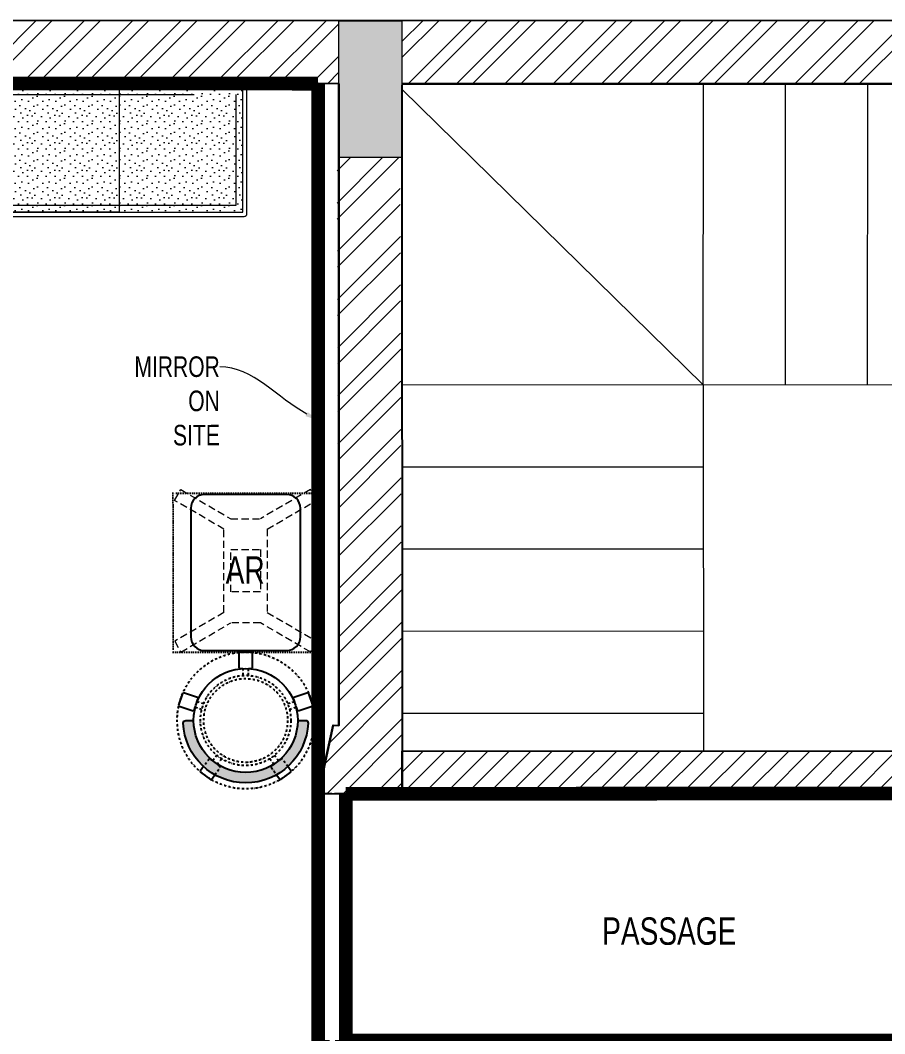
# Model space of a CAD drawing. Header units: feet. Extents: x 9100201 to 9130972, y -7060626 to -7048050.
# Drawn here: x 9112979 to 9116136, y -7051758 to -7048056 of the extents above; entities that cross this region are included whole.
import ezdxf
from ezdxf import colors
from ezdxf.entities.mleader import LeaderData, LeaderLine
from ezdxf.math import Vec2, Vec3

# ---------------------------------------------------------------- set-up
doc = ezdxf.new("R2010")
doc.units = ezdxf.units.FT
doc.header["$LTSCALE"] = 33
doc.header["$MEASUREMENT"] = 0
for name, pattern in [('a_p6_plan_L18$0$HIDDEN', [0.375, 0.25, -0.125]), ('ACAD_ISO03W100', [30, 12, -18]), ('DASHDOT2', [0.5, 0.25, -0.125, 0, -0.125]), ('DASHED', [0.75, 0.5, -0.25]), ('DOT', [0.25, 0, -0.25]), ('HIDDEN2', [4.7624999999999975, 3.174999999999998, -1.587499999999999])]:
    doc.linetypes.add(name, pattern=pattern)
for name, color, linetype, lineweight in [('A-COL', 243, 'Continuous', 9), ('A-STAIR', 6, 'Continuous', 5), ('column hatch', 5, 'Continuous', 0), ('HATCH', 9, 'Continuous', 9), ('LENS-DIM', 252, 'Continuous', 5), ('LENS-HATCH', 251, 'Continuous', 5), ('LENS-PARTITION', 21, 'Continuous', 25), ('LENS-TEXT', 31, 'Continuous', 5), ('LENS_CURTAIN', 5, 'a_p6_plan_L18$0$HIDDEN', 9), ('LK-FF&E FLOOR', 1, 'Continuous', 9), ('LK-FLUTTED FINISH', 20, 'Continuous', 30), ('LK-MIRROR', 133, 'Continuous', 13), ('LK-TILES FINISH', 251, 'Continuous', 5), ('LN-ELEVATION-1', 81, 'Continuous', 25), ('LN-ELEVATION-2', 103, 'Continuous', 20), ('LN-ELEVATION-4', 145, 'Continuous', 13), ('LN-ELEVATION-5', 167, 'Continuous', 5), ('LN-HATCH', 251, 'Continuous', 0), ('WALL', 7, 'Continuous', 30)]:
    doc.layers.add(name, color=color, linetype=linetype, lineweight=lineweight)
doc.layers.add('A-WALL', color=1, linetype='Continuous')
doc.styles.add('LK TXT', font='GILC____.TTF', dxfattribs={"height": 100})
doc.styles.get("Standard").update_dxf_attribs({"font": 'GILC____.TTF'})
pattern_1 = [(225, (-11307537.07698906, 5495392.02892255), (88.29995930067012, -88.29995930067015), []), (225, (-11307595.94362849, 5495392.02892255), (88.29995930067012, -88.29995930067015), [])]

# ---------------------------------------------------------------- blocks, each defined once
blk = doc.blocks.new('AR')
at = {"layer": 'LN-ELEVATION-2', "linetype": 'DOT', "lineweight": 25}
blk.add_lwpolyline([(0, 13.41378593863919), (530, 13.41378593863919), (530, 593.4137859386392), (0, 593.4137859386392)], close=True, dxfattribs=at)
at = {"layer": 'LN-ELEVATION-2', "lineweight": 25}
blk.add_lwpolyline([(465, 68.22063546301797), (465, 538.2206354630179, 0.4142135623730951), (415, 588.2206354630177), (115, 588.2206354630177, 0.4142135623730951), (65, 538.2206354630179), (65, 68.22063546301797, 0.4142135623730951), (115, 18.22063546301797), (415, 18.22063546301797, 0.4142135623730951)], format="xyb", close=True, dxfattribs=at)
at = {"layer": 'LN-ELEVATION-4', "linetype": 'HIDDEN2', "ltscale": 0.25}
for points in [[(185.8456009030342, 448.8780772723258), (5.888936847448348, 554.0078910568263), (28.48512306064368, 593.350836840691), (211.0874861851335, 486.6754184374586)], [(344.154399111867, 448.8780772762837), (524.1110631600021, 554.0078910947777), (501.5148769393563, 593.3508368753828), (318.9125138223171, 486.6754184374586)], [(211.0874861851335, 486.6754184376913), (318.9125138223171, 486.6754184376913)], [(185.8456009030342, 144.472759603057), (185.8456009030342, 448.8780772723258)], [(344.154399111867, 448.8780772762837), (344.154399111867, 144.4727595990989)], [(185.8456009030342, 144.472759603057), (5.888936847448348, 39.34294581855647), (28.48512306064368, 3.46917659e-08), (211.0874861851335, 106.6754184379242)], [(344.154399111867, 144.4727595990989), (524.1110631600021, 39.34294578060508), (501.5148769393563, 0), (318.9125138223171, 106.6754184379242)], [(318.9125138223171, 106.6754184376914), (211.0874861851335, 106.6754184376914)]]:
    blk.add_lwpolyline(points, dxfattribs=at)
blk.add_lwpolyline([(210.8456009030342, 373.9866790841333), (319.154399111867, 373.9866790841333), (319.154399111867, 219.3641577917151), (210.8456009030342, 219.3641577917151)], close=True, dxfattribs=at)
blk = doc.blocks.new('DR STOOL')
at = {"layer": 'HATCH'}
h = blk.add_hatch(dxfattribs=at)
h.set_pattern_fill('ANSI36', color=250, angle=-90.00000000000001)
h.set_pattern_definition([(315, (-227.8099174643867, 917.3997257252777), (6.173926083235043, -1.683798022700468), [7.9375, -1.587499999999999, 0, -1.587499999999999])])
edge = h.paths.add_edge_path()
edge.add_line((-190.0000000041909, 4.511094e-10), (-218.6899174675346, 4.511094e-10))
edge.add_arc((-218.6899174670689, 9.120000000388245), 9.119999999940092, 177.6119845363388, 269.9999999996136, ccw=False)
edge.add_arc((-1.8626451e-09, 3.565219e-10), 228.000000002257, 2.3880154632688004, 177.6119845367313, ccw=False)
edge.add_arc((218.6899174633436, 9.120000000497384), 9.120000000051716, -90.00000000034493, 2.3880154629299, ccw=False)
edge.add_line((218.6899174633436, 4.511094e-10), (190, 4.511094e-10))
edge.add_arc((-1.8626451e-09, 4.511094e-10), 190.000000001979, -1.27e-14, 180)
at = {"layer": 'LN-ELEVATION-1', "color": 1, "ltscale": 100}
for p, q in [((-165.2704676063731, 189.0243927398114), (-165.9069543029182, 185.0820035930228)), ((-165.9069543029182, 185.0820035930228), (-153.8003208162263, 168.3135803133482)), ((-128.6221585394814, 215.4841044476634), (-165.2704676063731, 189.0243927398114)), ((-124.7228340068832, 214.8545704018979), (-128.6221585394814, 215.4841044476634)), ((-112.6981821293011, 198.1996966340157), (-124.7228340068832, 214.8545704018979)), ((124.7553772013634, 214.9803744515593), (112.5488144652918, 198.2845540212292)), ((128.7014972954057, 215.5933048763618), (124.7553772013634, 214.9803744515593)), ((128.7014972954057, 215.5933048763618), (124.7553772013634, 214.9803744515593)), ((165.1911288509145, 188.915192311113), (128.7014972954057, 215.5933048763618)), ((165.1911288509145, 188.915192311113), (128.7014972954057, 215.5933048763618)), ((165.7973639420234, 185.0121775862135), (165.1911288509145, 188.915192311113)), ((165.7973639420234, 185.0121775862135), (165.1911288509145, 188.915192311113)), ((153.6734594982117, 168.4294150282658), (165.7973639420234, 185.0121775862135)), ((-191.2928382232785, -35.45407700946089), (-242.9550312487409, -52.24013893969095)), ((-187.9259491492994, -37.1695928365807), (-191.2928382232785, -35.45407700946089)), ((188.0651108901948, -36.96233201187715), (184.0504167033359, -49.19388854173303)), ((191.3981811110861, -35.27656588272658), (188.0651108901948, -36.96233201187715)), ((243.0100176925771, -52.21682526778022), (191.3981811110861, -35.27656588272658)), ((-242.9550312487409, -52.24013893969095), (-244.7482102331705, -55.75945052818861)), ((-244.7482102331705, -55.75945052818861), (-230.7800458371639, -98.74904560100549)), ((-184.1424400564283, -48.81403796559607), (-187.9259491492994, -37.1695928365807)), ((-173.8639617776498, -80.4479453730819), (-177.8421125086024, -68.2044548037811)), ((177.6922140880488, -68.56540505095472), (173.8739495249465, -80.1985000452405)), ((230.715890809428, -98.7280946081737), (244.8123673382215, -55.78040257930116)), ((244.8123673382215, -55.78040257930116), (243.0100176925771, -52.21682526778022)), ((-230.7800458371639, -98.74904560100549), (-227.2218665438704, -100.5620286722478)), ((-227.2218665438704, -100.5620286722478), (-175.5596735184081, -83.7759667420105)), ((-175.5596735184081, -83.7759667420105), (-173.8639617776498, -80.4479453730819)), ((173.8739495249465, -80.1985000452405), (175.5794035866856, -83.5704969359358)), ((175.5794035866856, -83.5704969359358), (227.1912401677109, -100.5107563209894)), ((227.1912401677109, -100.5107563209894), (230.715890809428, -98.7280946081737)), ((-22.72193054761737, -190.2142363802995), (-25.39390889601782, -192.886214728569)), ((-25.39390889601782, -192.886214728569), (-25.39390889601782, -247.2070584567482)), ((-10.47823652112856, -190.2142363802995), (-22.72193054761737, -190.2142363802995)), ((22.78362171910703, -190.2142363802995), (9.910054048988968, -190.2142363802995)), ((25.42475448176265, -192.8553691428751), (22.78362171910703, -190.2142363802995)), ((25.42475448176265, -247.1762128710543), (25.42475448176265, -192.8553691428751)), ((-25.39390889601782, -247.2070584567482), (-22.60096735274419, -250)), ((-22.60096735274419, -250), (22.60096735274419, -250)), ((22.60096735274419, -250), (25.42475448176265, -247.1762128710543))]:
    blk.add_line(p, q, dxfattribs=at)
at = {"layer": 'LN-ELEVATION-1', "linetype": 'DASHDOT2'}
for p, q in [((-92.92521573789418, 170.8129362839827), (-112.6981821293011, 198.1996966340157)), ((112.5488144652918, 198.2845540212292), (92.69529851106927, 171.1294289919315)), ((-153.8003208162263, 168.3135803133482), (-134.1093360339291, 141.0403694751003)), ((-103.4542870586738, 159.9154408004979), (-93.52748446213081, 167.0824927485227)), ((-88.15393704269081, 139.4771787207864), (-103.4542870586738, 159.9154408004979)), ((-93.52748446213081, 167.0824927485227), (-92.92521573789418, 170.8129362839827)), ((103.6608748426661, 159.8406005539291), (88.19885099539533, 139.4487815762331)), ((92.69529851106927, 171.1294289919315), (93.26858203159645, 167.4385604566923)), ((93.26858203159645, 167.4385604566923), (103.6608748426661, 159.8406005539291)), ((133.7372852512635, 141.1612321265929), (153.6734594982117, 168.4294150282658)), ((-134.1093360339291, 141.0403694751003), (-130.4219571123831, 140.4450534014686)), ((-130.4219571123831, 140.4450534014686), (-119.9844727469608, 147.9808124662595)), ((-119.9844727469608, 147.9808124662595), (-105.3687285655178, 126.9741353208374)), ((105.4096150295809, 126.94019481352), (120.1194891873747, 147.8074627162714)), ((120.1194891873747, 147.8074627162714), (130.0033113472163, 140.5812532722048)), ((130.0033113472163, 140.5812532722048), (133.7372852512635, 141.1612321265929)), ((-159.954806596972, -40.49024384317454), (-184.1424400564283, -48.81403796559607)), ((-177.8421125086024, -68.2044548037811), (-153.4148110738024, -60.73628028803068)), ((153.3006618716754, -61.02382378749462), (177.6922140880488, -68.56540505095472)), ((184.0504167033359, -49.19388854173303), (159.8786162491887, -40.79004861696012)), ((-10.92024635523557, -164.6382343793375), (-10.47823652112856, -190.2142363802995)), ((9.910054048988968, -190.2142363802995), (10.35584833659231, -164.674698740353))]:
    blk.add_line(p, q, dxfattribs=at)
at = {"layer": 'LN-ELEVATION-1', "color": 1, "ltscale": 100}
blk.add_lwpolyline([(-190.0000000023283, 0), (-218.6899174656719, 0, -0.4264743413925903), (-227.8019973598421, 9.5, -0.959166304662544), (227.8019973593764, 9.5, -0.4264743413925903), (218.6899174647406, 0), (190.0000000013969, 0)], format="xyb", dxfattribs=at)
at = {"layer": 'LN-ELEVATION-1', "linetype": 'DASHDOT2'}
for radius in [250, 165, 153]:
    blk.add_circle((0, 0), radius, dxfattribs=at)
at = {"layer": 'LN-ELEVATION-1', "color": 1, "ltscale": 100}
blk.add_circle((0, 0), 190, dxfattribs=at)
blk = doc.blocks.new('A$C79009803')
at = {"layer": 'column hatch'}
h = blk.add_hatch(color=8, dxfattribs=at)
h.dxf.hatch_style = 1
h.paths.add_polyline_path([(11711.09510586411, -1078.51834539324), (11481.02718005329, -1078.361844743602), (11481.36735261976, -578.2821589615195), (11711.43527843058, -578.438659613952)])
h.paths.add_polyline_path([(11714.48138595559, 3899.57234184444), (11484.41346014477, 3899.728842495009), (11484.75363271124, 4399.808528277091), (11714.82155852206, 4399.652027623727)])
h.paths.add_polyline_path([(7333.187842255458, 3902.552658608183), (7103.119916444645, 3902.709159257822), (7103.460089012981, 4402.788845040835), (7333.528014823794, 4402.632344387471)])
h.paths.add_polyline_path([(7329.801562163979, -1075.538028630428), (7099.733636353164, -1075.381527979858), (7100.073808919638, -575.3018421968445), (7330.141734730452, -575.4583428502082)])
h.paths.add_polyline_path([(4348.921479921788, -1073.510324532166), (4118.853554110974, -1073.353823881596), (4119.193726677447, -573.2741380985826), (4349.261652488261, -573.4306387510151)])
h.paths.add_polyline_path([(4352.307760013267, 3904.580362706445), (4122.239834202453, 3904.736863356084), (4122.580006768926, 4404.816549139098), (4352.647932579741, 4404.660048486665)])
h.paths.add_polyline_path([(1411.439490955323, 3906.58084930107), (1181.371565144509, 3906.73734995164), (1181.711737710982, 4406.817035734653), (1411.779663521796, 4406.660535081289)])
h.paths.add_polyline_path([(1408.053210858255, -1071.509837934747), (1177.985285047442, -1071.353337284177), (1178.325457613915, -571.2736515011638), (1408.393383424729, -571.4301521545276)])
h.paths.add_polyline_path([(-1539.431731399148, -1069.437623154372), (-1769.499657209962, -1069.281122503802), (-1769.159484643489, -569.2014367207884), (-1539.091558832675, -569.3579373741522)])
h.paths.add_polyline_path([(-1539.431731399148, 3908.588140272536), (-1769.499657209962, 3908.744640923106), (-1769.159484643489, 4408.824326705188), (-1539.091558832675, 4408.667826052755)])
h.paths.add_polyline_path([(-4880.418132303283, 3910.860801914707), (-5110.486058114097, 3911.017302565277), (-5110.145885545761, 4411.096988347359), (-4880.077959734947, 4410.940487693995)])
h.paths.add_polyline_path([(-4381.387364318594, -1422.910344894975), (-4456.70858814381, -1640.299369964748), (-4929.229192508384, -1476.579834479838), (-4853.907968683168, -1259.190809410997)])
h.paths.add_polyline_path([(-11371.04334876872, -86.61147499643266), (-11555.88992330059, 66.46283337660134), (-10803.27457380108, 975.291824825108), (-10618.42799926921, 822.217516452074)])
h.paths.add_polyline_path([(-14668.51907497085, -4068.514768034219), (-14853.36564950272, -3915.440459661186), (-14087.99410763755, -2991.207587002777), (-13903.14753310568, -3144.281895375811)])
h.paths.add_polyline_path([(-14627.21998619661, -7906.951218631118), (-14812.06656072847, -7753.876910258084), (-14537.80842489377, -7422.693464222364), (-14352.9618503619, -7575.767772594467)])
h.paths.add_polyline_path([(-18663.03686347417, -4564.82881915383), (-18847.88343800418, -4411.754510780796), (-18573.62530216947, -4080.571064745075), (-18388.7787276376, -4233.64537311811)])
at = {"layer": 'LN-HATCH'}
h = blk.add_hatch(dxfattribs=at)
h.set_pattern_fill('ANSI32', color=256, scale=333, angle=180)
h.set_pattern_definition(pattern_1)
h.paths.add_polyline_path([(-9098.127840513363, 4413.809760126286), (-9618.855185920374, 4184.163924776018), (-5110.302339950576, 4181.097041561268), (-5110.145885540172, 4411.09698834829)])
h = blk.add_hatch(dxfattribs=at)
h.set_pattern_fill('ANSI32', color=256, scale=333, angle=180)
h.set_pattern_definition(pattern_1)
h.paths.add_polyline_path([(7333.371560418979, 4172.632397601381), (11484.59717830643, 4169.808581489138), (11484.75363271683, 4399.80852827616), (7333.52801482752, 4402.632344388403)])
h.paths.add_polyline_path([(11714.41340693645, 3899.572388086468), (11484.41346015036, 3899.728842495009), (11481.36735261976, -578.2821589605882), (11711.36729940586, -578.4386133719236)])
h.paths.add_polyline_path([(4352.647932585329, 4404.660048488527), (4352.491478174925, 4174.660101700574), (7103.303634608164, 4172.788898253813), (7103.460089018568, 4402.788845039903)])
h.paths.add_polyline_path([(4122.580006774515, 4404.816549140028), (1411.779663527384, 4406.660535083152), (1411.62320911698, 4176.66058829613), (4122.423552364111, 4174.816602353007)])
h.paths.add_polyline_path([(1181.71173771657, 4406.817035734653), (-1539.091558827087, 4408.667826054617), (-1539.248013237491, 4178.667879267595), (1181.555283306166, 4176.817088948562)])
h.paths.add_polyline_path([(-1769.471311613917, 759.9357801424339), (-1505.855650302023, 760.3204641705379), (-1505.793869689107, 982.8706914186478), (-1539.091558827087, 982.5227036383003), (-1556.00161919184, 3908.599411718547), (-1776.066591706127, 3908.749107992277)])
h.paths.add_polyline_path([(-4880.990448310971, 1586.074941268191), (-4886.985066797585, 3910.865268984809), (-5117.052992608399, 3911.021769634448), (-5111.485443392769, 1837.14780881349), (-5131.474124575034, 1837.820582581684), (-5185.732040412724, 1588.431322012097)])
h.paths.add_polyline_path([(-4880.234414139763, 4180.940540909767), (-1769.315939048305, 4178.824379919097), (-1769.159484637901, 4408.824326706119), (-4880.077959729359, 4410.940487695858)])
h = blk.add_hatch(dxfattribs=at)
h.set_pattern_fill('ANSI31', color=256, scale=444, angle=180)
h.set_pattern_definition([(225, (-11307537.07698906, 5495392.02892255), (39.24442635585339, -39.2444263558534), [])])
h.paths.add_polyline_path([(-4880.250433215872, 1743.309965656139), (-1771.144355475902, 1743.309985161759), (-1771.144355475902, 1586.066158556379), (-4880.250433215872, 1586.066139050759)])
at = {"layer": 'A-COL'}
blk.add_lwpolyline([(-4880.418132297695, 3910.860801914707), (-5110.486058108508, 3911.017302565277), (-5110.145885540172, 4411.096988347359), (-4880.077959729359, 4410.940487693995)], close=True, dxfattribs=at)
at = {"layer": 'A-STAIR', "linetype": 'DASHED', "ltscale": 200}
for p, q in [((-3780.320185948163, 3080.1920843618), (-4880.248046014457, 4160.900644804351)), ((-3780.320185948163, 3080.1920843618), (-3779.571925725788, 4180.191829864867)), ((-3480.32025535591, 3079.988013392314), (-3479.571995133535, 4179.987758895382)), ((-3180.320324765518, 3079.78394242283), (-3179.572064543143, 4179.783687925897)), ((-1770.179991617799, 3078.824713182636), (-4880.982674364001, 3080.940795406699)), ((-3780.320185948163, 3080.1920843618), (-3780.254306258634, 1743.309972557239)), ((-3780.305402362719, 2780.192004897632), (-4881.186745332554, 2780.940864815377)), ((-3780.290618775413, 2480.191925432533), (-4881.39081630297, 2480.940934223123)), ((-3780.275835189968, 2180.191845968366), (-4881.594887273386, 2180.941003631801)), ((-3780.261051602662, 1880.191766503267), (-4881.798958243802, 1880.941073040478)), ((-3780.246557502076, 1586.06614595186), (-3780.246431352571, 1583.506218075752))]:
    blk.add_line(p, q, dxfattribs=at)
at = {"layer": 'A-WALL'}
for p, q in [((11484.75352629088, 4399.652073865756), (-9098.127840513363, 4413.809760126286)), ((-5110.302339950576, 4181.097041561268), (-8970.945907924324, 4183.72319309134)), ((-5110.302339950576, 4181.097041561268), (-5111.485443392769, 1837.14780881349)), ((-4880.374155135825, 4175.349883368238), (-4880.246558992192, 1586.069262433797)), ((-1769.315939048305, 4178.824379919097), (-4880.234414139763, 4180.940540908835)), ((-5131.474124575034, 1837.820582581684), (-5185.732040412724, 1588.431322012097)), ((-5131.474124575034, 1837.820582581684), (-5111.485443392769, 1837.14780881349)), ((-5186.370428223163, 1588.436258275993), (-4880.260110298172, 1586.069294009357))]:
    blk.add_line(p, q, dxfattribs=at)
blk.add_lwpolyline([(-4880.250433215872, 1743.309965656139), (-1771.144355475902, 1743.309985161759), (-1771.144355475902, 1586.066158556379), (-4880.250433215872, 1586.066139050759)], close=True, dxfattribs=at)
at = {"layer": 'WALL', "ltscale": 100}
blk.add_line((-1769.431731393561, 4178.824458685704), (-4880.234414139763, 4180.940540909767), dxfattribs=at)
blk = doc.blocks.new('A$Ce45749d8')
at = {"layer": 'LENS-DIM', "color": 5, "linetype": 'ACAD_ISO03W100', "ltscale": 0.1, "elevation": -0.0065522596084542}
blk.add_lwpolyline([(10093.04087380878, 4712.75836699549), (7372.237577265129, 4714.609157313592), (7372.053859109058, 4444.529418319464), (7362.954948252067, 4444.535607732833), (7372.394031675533, 1518.463981685228), (7405.691720813513, 1518.811969465576), (7405.691720813513, 1295.873045356013), (7141.652362430469, 1295.912995795719), (7141.101527916268, 2116.577648801729), (3725.115162279457, 2124.377536322922), (3780.011465927586, 2373.761860628612), (3800.000147109852, 2373.089086860419), (3801.183250552043, 4717.038319608196), (-59.46031742170453, 4719.664471138268), (198.9189255014062, 3857.550692786463), (695.4275715444237, 3685.519750343636), (616.8547349702566, 3458.746054001153), (257.7963824290782, 3583.153045242653), (110.8150031678378, 3553.211867063306), (-112.4183632079512, 3283.643945870921), (-297.2649377398193, 3436.718254243955), (-16.62870572321117, 3775.603640886024), (-280.7497096005827, 4656.875503201969), (-4031.464549629017, 3003.895217983984)], dxfattribs=at)
at = {"layer": 'LENS-DIM', "color": 2}
blk.add_blockref('A$C79009803', (8911.48559050262, 535.9412780469283, -0.0065522596084542), dxfattribs=at)
blk = doc.blocks.new('3 seater Bench 1385')
at = {"layer": 'LENS-HATCH', "lineweight": 0}
h = blk.add_hatch(dxfattribs=at)
h.set_pattern_fill('STIP1', color=177, scale=100, angle=269.9999999999999, pattern_type=2)
h.set_pattern_definition([(270, (6617025.245374651, -170439.1063060568), (100, -1.516e-13), [0, -100]), (270, (6617009.245374652, -170451.1063060568), (100, -1.516e-13), [0, -100]), (270, (6616985.245374652, -170446.1063060568), (100, -1.516e-13), [0, -100]), (270, (6616962.245374652, -170481.1063060568), (100, -1.516e-13), [0, -100]), (270, (6616998.245374652, -170478.1063060568), (100, -1.516e-13), [0, -100]), (270, (6617022.245374652, -170505.1063060568), (100, -1.516e-13), [0, -100]), (270, (6617029.245374651, -170470.1063060568), (100, -1.516e-13), [0, -100]), (270, (6616988.245374651, -170512.1063060568), (100, -1.516e-13), [0, -100]), (270, (6616956.245374652, -170507.1063060568), (100, -1.516e-13), [0, -100]), (270, (6616941.245374651, -170433.1063060568), (100, -1.516e-13), [0, -100]), (270, (6616961.245374652, -170451.1063060568), (100, -1.516e-13), [0, -100]), (270, (6616942.245374652, -170465.1063060568), (100, -1.516e-13), [0, -100]), (270, (6617006.245374652, -170526.1063060568), (100, -1.516e-13), [0, -100]), (270, (6616981.245374652, -170494.1063060568), (100, -1.516e-13), [0, -100]), (270, (6617014.245374652, -170486.1063060568), (100, -1.516e-13), [0, -100]), (270, (6617005.245374651, -170503.1063060568), (100, -1.516e-13), [0, -100]), (270, (6616978.245374651, -170467.1063060568), (100, -1.516e-13), [0, -100]), (270, (6617032.245374652, -170495.1063060568), (100, -1.516e-13), [0, -100]), (270, (6616973.245374651, -170526.1063060568), (100, -1.516e-13), [0, -100]), (270, (6616943.245374651, -170523.1063060568), (100, -1.516e-13), [0, -100])])
h.paths.add_polyline_path([(677.5000000004657, 227.5), (225.8333333334885, 227.5), (225.8333333334885, -227.5), (677.5000000004657, -227.5)])
h.paths.add_polyline_path([(-225.8333333334885, 227.5), (225.8333333334885, 227.5), (225.8333333334885, -227.5), (-225.8333333334885, -227.5)])
h.paths.add_polyline_path([(-677.5000000004657, 227.5), (-225.8333333334885, 227.5), (-225.8333333334885, -227.5), (-677.5000000004657, -227.5)])
at = {"layer": 'LN-ELEVATION-2', "ltscale": 0.5}
for points in [[(-677.5000000004657, 227.5), (-225.8333333334885, 227.5), (-225.8333333334885, -227.5), (-677.5000000004657, -227.5)], [(-225.8333333334885, 227.5), (225.8333333334885, 227.5), (225.8333333334885, -227.5), (-225.8333333334885, -227.5)], [(677.5000000004657, 227.5), (225.8333333334885, 227.5), (225.8333333334885, -227.5), (677.5000000004657, -227.5)]]:
    blk.add_lwpolyline(points, close=True, dxfattribs=at)
at = {"layer": 'LN-ELEVATION-5', "ltscale": 0.5}
blk.add_lwpolyline([(682.4999999995343, 242.5), (-682.5000000004655, 242.5, 0.4142135623730951), (-692.5000000004655, 232.5), (-692.5000000004655, -232.5, 0.4142135623730951), (-682.5000000004655, -242.5), (682.4999999995343, -242.5, 0.4142135623730951), (692.4999999995343, -232.5), (692.4999999995343, 232.5, 0.4142135623730951)], format="xyb", close=True, dxfattribs=at)
blk.add_lwpolyline([(677.4999999995343, 227.5), (-677.5000000004657, 227.5), (-677.5000000004657, -227.5), (677.4999999995343, -227.5)], close=True, dxfattribs=at)
at = {"layer": 'LN-ELEVATION-5', "linetype": 'HIDDEN2', "ltscale": 11}
blk.add_lwpolyline([(-652.5000000004657, 202.5), (652.5000000004657, 202.5), (652.5000000004657, -202.5), (-652.5000000004657, -202.5)], close=True, dxfattribs=at)

msp = doc.modelspace()

# ---------------------------------------------------------------- linework, layer by layer
at = {"layer": 'LENS-PARTITION', "elevation": -8.74845336e-08}
msp.add_lwpolyline([(9114142.804151779, -7048557.770788322), (9114142.756755805, -7048557.7707696), (9114142.863446375, -7048287.69098919), (9114066.493385509, -7048287.660820457), (9114067.534796113, -7050880.373361889), (9114122.359972343, -7050630.973391128), (9114142.348844593, -7050631.640464034)], close=True, dxfattribs=at)
at = {"layer": 'LENS_CURTAIN', "ltscale": 5, "elevation": -8.74708627e-08}
msp.add_lwpolyline([(9114167.629901038, -7051782.794361421), (9114168.008112982, -7050880.72916188), (9114068.00812105, -7050880.769328713), (9114067.629909106, -7051782.834528255)], close=True, dxfattribs=at)
at = {"layer": 'LK-FLUTTED FINISH', "linetype": 'ACAD_ISO03W100', "ltscale": 0.05, "const_width": 50, "elevation": 1.37978178e-08}
msp.add_lwpolyline([(9114066.493385509, -7048287.660820457), (9114066.493385509, -7053061.997680913)], dxfattribs=at)
at = {"layer": 'LK-MIRROR', "linetype": 'ACAD_ISO03W100', "ltscale": 0.05, "const_width": 50, "elevation": -2.41315029e-08}
msp.add_lwpolyline([(9112236.986815387, -7048286.938104028), (9114066.493385509, -7048287.660820457)], dxfattribs=at)
at = {"layer": 'LK-TILES FINISH', "color": 212, "linetype": 'ACAD_ISO03W100', "ltscale": 0.05, "const_width": 50}
for points, elevation in [([(9114168.007948443, -7050881.121602549), (9117482.760951534, -7050880.176224649), (9117482.871777428, -7051707.863654016), (9117748.34749701, -7051707.828107281), (9117748.382403076, -7050811.00025848), (9119313.918441685, -7050811.00025848), (9119314.113252863, -7049961.110610391), (9121714.093305293, -7049961.110610391), (9121714.093305051, -7050838.299880306)], 1.38122927e-08), ([(9114168.007948492, -7050881.121602549), (9114168.370121803, -7051782.794064098)], 1.38122927e-08), ([(9119213.921382662, -7051583.091546987), (9121714.09034252, -7051583.091546987), (9119213.921382662, -7051583.091546987), (9119213.921382662, -7053291.935128408), (9117715.322259074, -7053307.149167736), (9117715.428926775, -7053037.127254507), (9117485.360965693, -7053037.036369947), (9117485.235895187, -7053353.643696167), (9116235.480326923, -7053601.402161651), (9116235.480326923, -7051782.469203705), (9114167.629901038, -7051782.794361421), (9114167.629901038, -7051782.794361421)], 5.0616035e-09)]:
    msp.add_lwpolyline(points, dxfattribs=dict(at, elevation=elevation))

# ---------------------------------------------------------------- block references
at = {"layer": 'LENS-DIM', "color": 2, "rotation": 0.0163409346695699}
msp.add_blockref('A$Ce45749d8', (9110343.025664411, -7053005.813226238, 0.0065522340677619), dxfattribs=at)
at = {"layer": 'LK-FF&E FLOOR'}
msp.add_blockref('3 seater Bench 1385', (9113114.298345085, -7048529.767271026, 5.0615932e-09), dxfattribs=at)
at = {"layer": 'LK-FF&E FLOOR', "rotation": 180.023013900808}
for name, p in [('AR', (9114066.970757717, -7049770.02224991, -8.74474433e-08)), ('DR STOOL', (9113802.309551703, -7050613.542409919, -8.7436559e-08))]:
    msp.add_blockref(name, p, dxfattribs=at)

# ---------------------------------------------------------------- texts
at = {"layer": 'LENS-TEXT', "color": 0, "linetype": 'Continuous', "ltscale": 3, "insert": (9113800.431804432, -7050064.058675769, -8.74435261e-08), "char_height": 100, "attachment_point": 5, "rotation": 0.02301390080812651, "style": 'LK TXT'}
msp.add_mtext_dynamic_manual_height_columns('AR', width=237.4408088319178, gutter_width=12.5, heights=[0], dxfattribs=at)
at = {"layer": 'LENS-TEXT', "color": 0, "linetype": 'Continuous', "ltscale": 3, "insert": (9115348.994114416, -7051383.430271829, -8.7459894e-08), "char_height": 100, "attachment_point": 5, "style": 'LK TXT'}
msp.add_mtext_dynamic_manual_height_columns('PASSAGE', width=1090.29675350728, gutter_width=0.9999999999999992, heights=[0], dxfattribs=at)

# ---------------------------------------------------------------- leaders
at = {"layer": 'LENS-TEXT', "color": 0, "linetype": 'Continuous', "ltscale": 3}
ml = msp.add_multileader_mtext('Standard', dxfattribs=at)
ml.set_content('\\pxqr,t3;{\\C0;MIRROR ON SITE}', color=1)
ml.set_leader_properties(color=256, linetype='ByLayer', lineweight=-1)
ml.build(insert=Vec2(0, 0))
ml.multileader.update_dxf_attribs({"leader_type": 2, "dogleg_length": 0.36, "arrow_head_size": 50})
ctx = ml.context
ctx.base_point, ctx.char_height, ctx.arrow_head_size, ctx.landing_gap_size, ctx.plane_origin, ctx.plane_x_axis, ctx.plane_y_axis = Vec3(9113457.8691738, -7049321.907550571, 47488.08105865251), 75, 50, 0.09, Vec3(9107419.992868219, -7050728.419789956, 47488.08105865251), Vec3(0.9999993982722358, 0.0010970210418018), Vec3(-0.0010970210418018, 0.9999993982722358)
ctx.text_align_type = 2
notes = []
notes.append((ctx, [(1, (1, 1, 0), (9113708.209168512, -7049321.632922165, 47488.08105865251), (-0.9999993982722358, -0.0010970210418018), 0.3600000000000003, [(1, [(9114069.152647706, -7049518.561449409, 47488.08105865251)], 0, [])])]))
ctx.mtext.insert, ctx.mtext.text_direction, ctx.mtext.rotation, ctx.mtext.width, ctx.mtext.alignment, ctx.mtext.flow_direction = Vec3(9113707.717492348, -7049283.642886358, 47488.08105865251), Vec3(0.9999993982722358, 0.0010970210418018), 0.0010970212618378, 289.5442082885826, 3, 5
for ctx, leaders in notes:
    for number, flags, end, landing, length, lines in leaders:
        leader = LeaderData()
        leader.index, (leader.has_last_leader_line, leader.has_dogleg_vector, leader.attachment_direction) = number, flags
        leader.last_leader_point, leader.dogleg_vector, leader.dogleg_length = Vec3(end), Vec3(landing), length
        for number, points, colour, breaks in lines:
            line = LeaderLine()
            line.index, line.vertices, line.color, line.breaks = number, Vec3.list(points), colors.encode_raw_color(colour), breaks
            leader.lines.append(line)
        ctx.leaders.append(leader)

doc.saveas('drawing.dxf')
